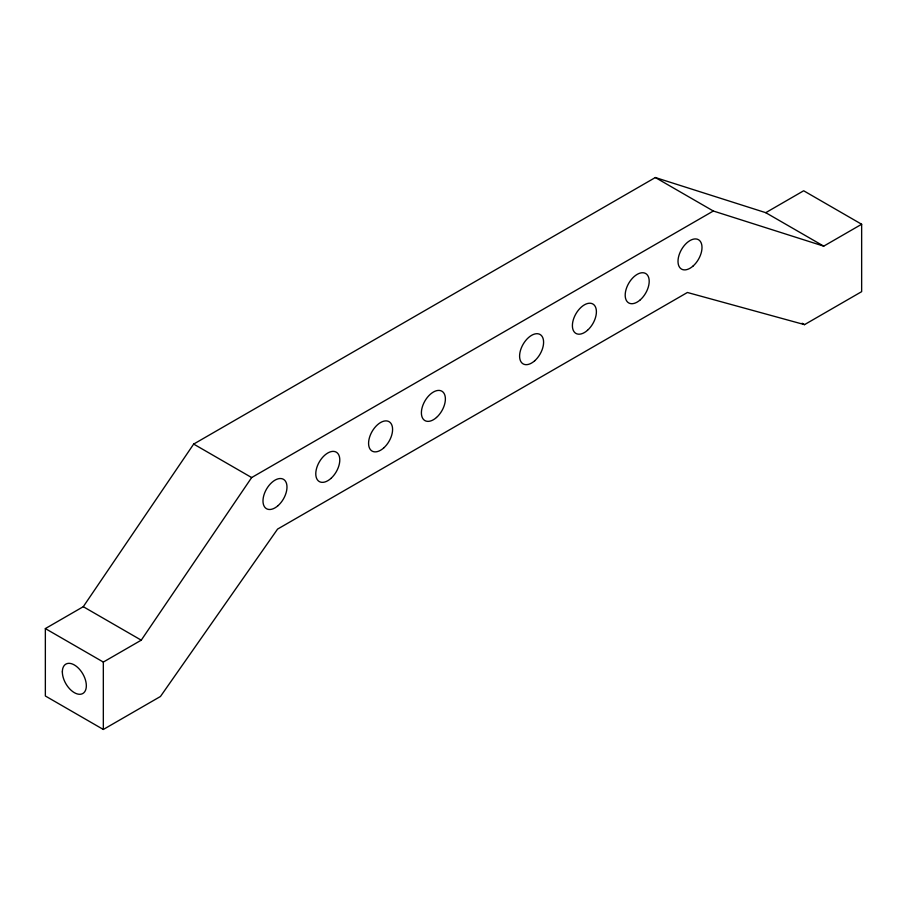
<?xml version="1.0" encoding="UTF-8"?>
<svg xmlns="http://www.w3.org/2000/svg" width="907" height="907" viewBox="0 0 907 907"><rect width="100%" height="100%" fill="white"/><g stroke="black" fill="none" stroke-linecap="round" stroke-linejoin="round"><path stroke-width="1.36" d="M45.35 628.585L45.35 695.986L103.33 729.466L160.46 696.485L277.576 529.098L687.404 292.485L804.532 324.638L861.65 291.657L861.65 224.256L803.67 190.776L765.746 212.68L655.342 177.534L193.667 444.079L83.274 606.692L45.35 628.585L103.33 662.065L141.254 640.172L251.658 477.558L713.333 211.014L823.726 246.148L861.65 224.256M103.33 729.466L103.33 662.065M765.746 212.68L823.726 246.148M655.342 177.534L713.333 211.014M802.117 323.243L804.532 324.638M193.667 444.079L251.658 477.558M83.274 606.692L141.254 640.172M436.494 417.481A16.972 9.796 -60 0 0 441.868 391.189A16.972 9.796 -60 0 0 421.8 408.989A16.972 9.796 -60 0 0 436.494 417.481M534.699 360.782A16.972 9.796 -60 0 0 540.084 334.49A16.972 9.796 -60 0 0 520.006 352.29A16.972 9.796 -60 0 0 534.699 360.782M383.695 447.967A16.972 9.796 -60 0 0 389.069 421.676A16.972 9.796 -60 0 0 368.99 439.476A16.972 9.796 -60 0 0 383.695 447.967M587.509 330.295A16.972 9.796 -60 0 0 592.883 304.004A16.972 9.796 -60 0 0 572.805 321.815A16.972 9.796 -60 0 0 587.509 330.295M330.896 478.454A16.972 9.796 -60 0 0 336.27 452.162A16.972 9.796 -60 0 0 316.192 469.962A16.972 9.796 -60 0 0 330.896 478.454M640.308 299.809A16.972 9.796 -60 0 0 645.682 273.517A16.972 9.796 -60 0 0 625.603 291.328A16.972 9.796 -60 0 0 640.308 299.809M278.086 505.607A16.972 9.796 -60 0 0 283.472 479.315A16.972 9.796 -60 0 0 263.393 497.127A16.972 9.796 -60 0 0 278.086 505.607M693.107 266A16.972 9.796 -60 0 0 698.481 239.709A16.972 9.796 -60 0 0 678.413 257.52A16.972 9.796 -60 0 0 693.107 266M62.345 671.883A16.972 9.796 60 0 0 80.338 694.274A16.972 9.796 60 0 0 80.338 670.273A16.972 9.796 60 0 0 62.345 671.883"/></g></svg>
